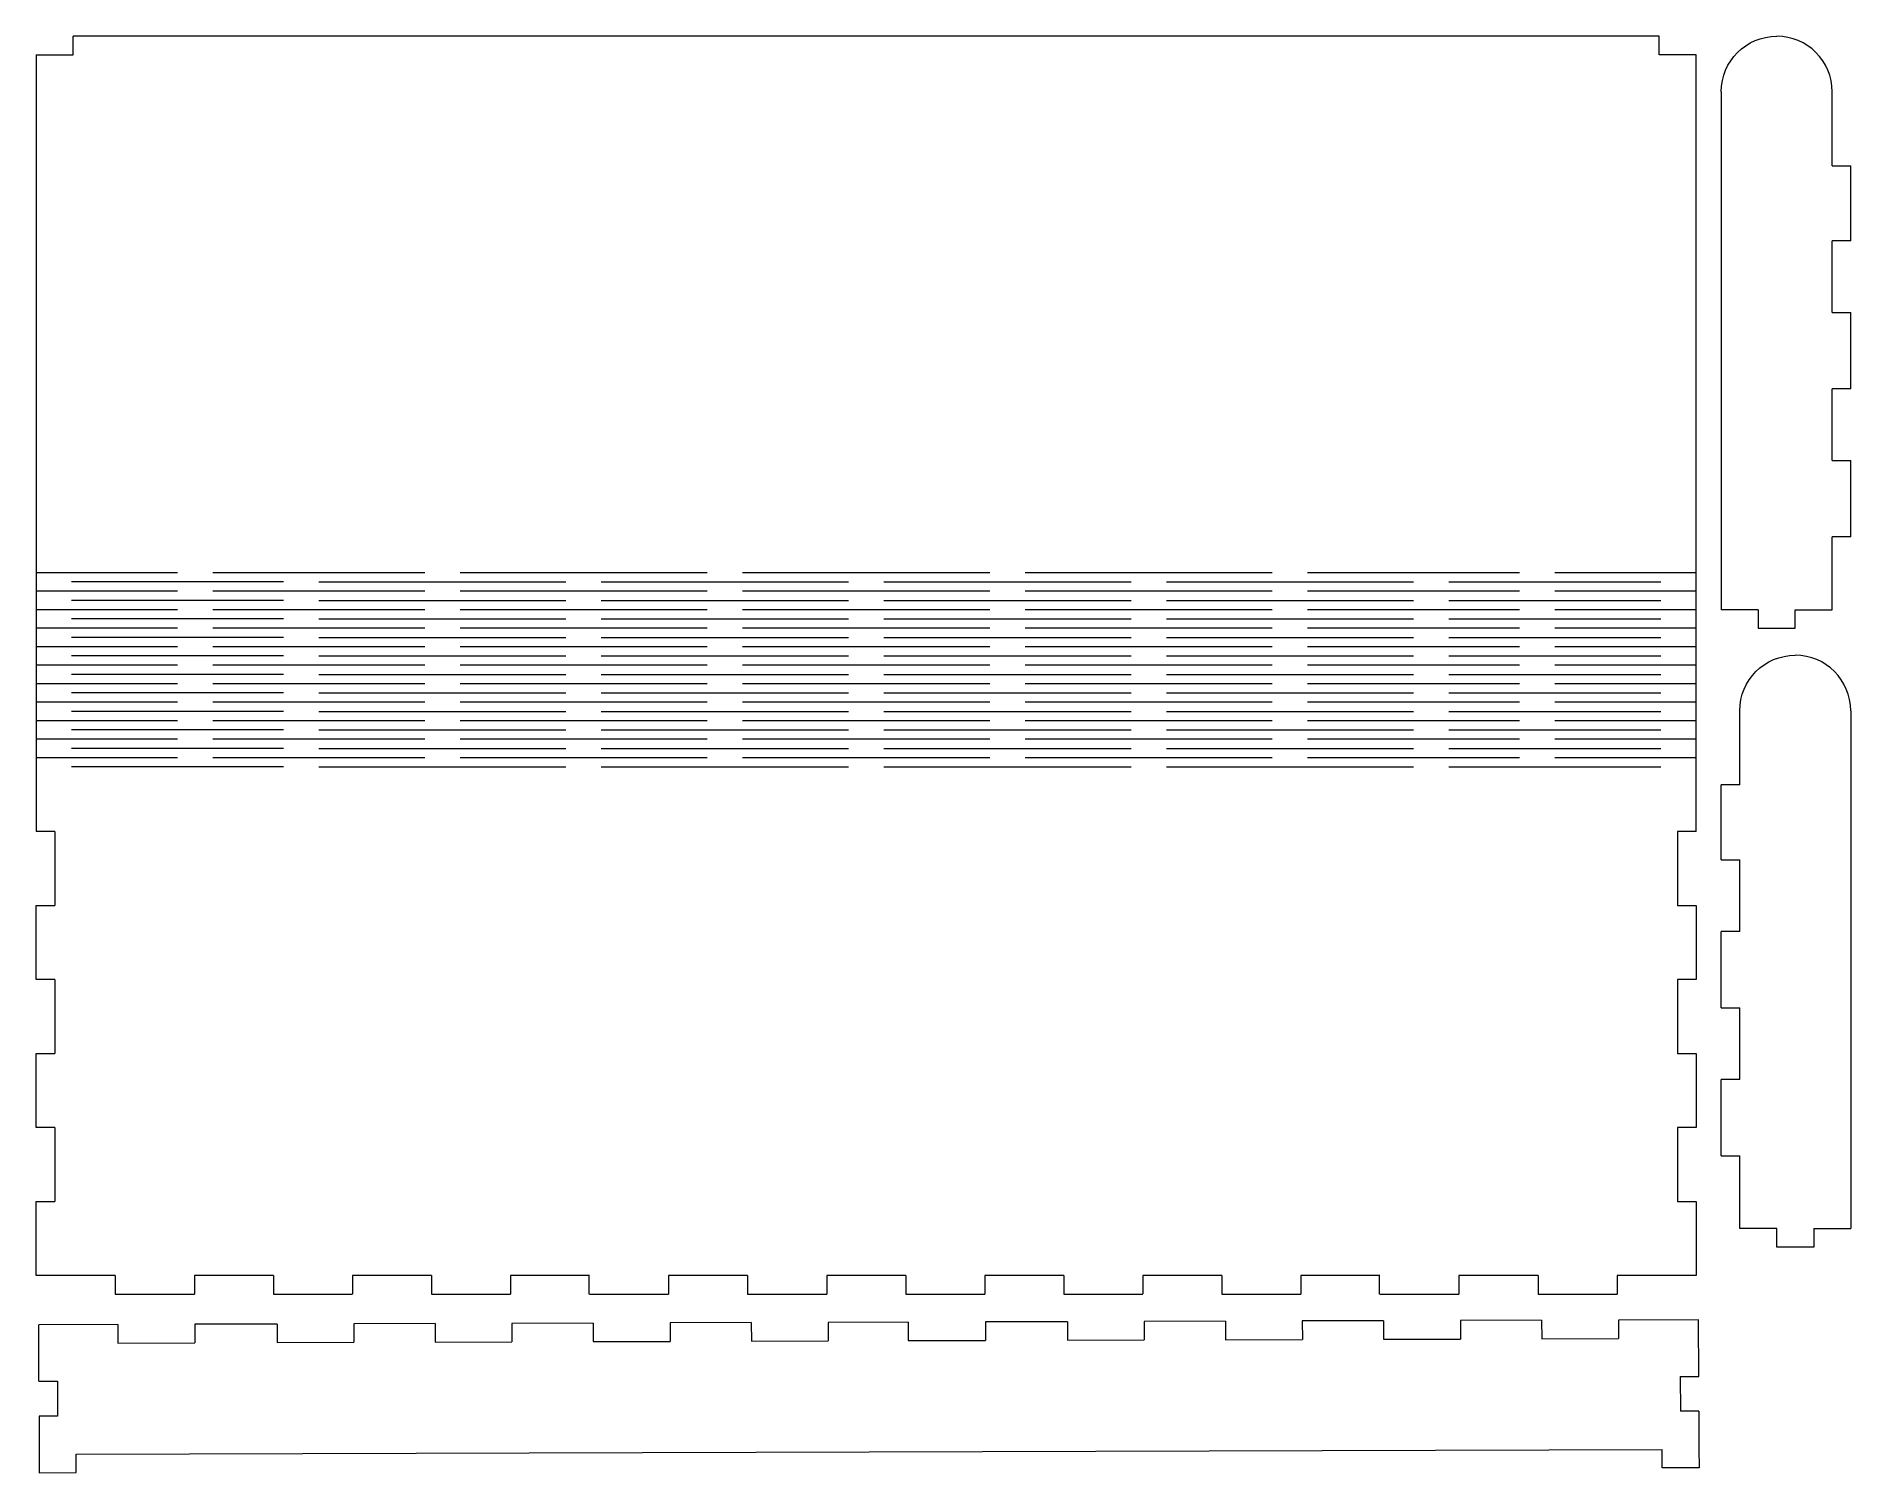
# Model space of a CAD drawing. Header units: inches. Extents: x -329 to -34, y -213 to 20.
import ezdxf

# ---------------------------------------------------------------- set-up
doc = ezdxf.new("R2010")
doc.units = ezdxf.units.IN
doc.header["$MEASUREMENT"] = 0
doc.layers.add('Layer 1', color=7, linetype='Continuous')

msp = doc.modelspace()

# ---------------------------------------------------------------- linework, layer by layer
at = {"layer": 'Layer 1', "color": 1, "lineweight": 9}
for points in [[(-322.64, 16.78), (-322.64, 16.78), (-322.64, 19.78), (-322.64, 19.78)], [(-65.45, 19.78), (-65.45, 19.78), (-322.64, 19.78), (-322.64, 19.78)], [(-65.45, 16.78), (-65.45, 16.78), (-65.45, 19.78), (-65.45, 19.78)], [(-55.37, 10.78), (-55.37, 15.76), (-51.35, 19.78), (-46.38, 19.78)], [(-37.38, 10.78), (-37.38, 15.76), (-41.4, 19.78), (-46.38, 19.78)], [(-328.64, 16.78), (-328.64, 16.78), (-322.64, 16.78), (-322.64, 16.78)], [(-328.64, 16.78), (-328.64, 16.78), (-328.64, -109.22), (-328.64, -109.22)], [(-59.45, 16.78), (-59.45, 16.78), (-65.45, 16.78), (-65.45, 16.78)], [(-59.45, -109.22), (-59.45, -109.22), (-59.45, 16.78), (-59.45, 16.78)], [(-55.37, 10.78), (-55.37, 10.78), (-55.37, -73.22), (-55.37, -73.22)], [(-37.38, -1.22), (-37.38, -1.22), (-37.38, 10.78), (-37.38, 10.78)], [(-37.38, -1.22), (-37.38, -1.22), (-34.38, -1.22), (-34.38, -1.22)], [(-34.38, -13.39), (-34.38, -13.39), (-34.38, -1.22), (-34.38, -1.22)], [(-37.38, -25.04), (-37.38, -25.04), (-37.38, -13.39), (-37.38, -13.39)], [(-34.38, -13.39), (-34.38, -13.39), (-37.38, -13.39), (-37.38, -13.39)], [(-37.38, -25.04), (-37.38, -25.04), (-34.38, -25.04), (-34.38, -25.04)], [(-34.38, -37.39), (-34.38, -37.39), (-34.38, -25.04), (-34.38, -25.04)], [(-37.38, -49.04), (-37.38, -49.04), (-37.38, -37.39), (-37.38, -37.39)], [(-34.38, -37.39), (-34.38, -37.39), (-37.38, -37.39), (-37.38, -37.39)], [(-37.38, -49.04), (-37.38, -49.04), (-34.38, -49.04), (-34.38, -49.04)], [(-34.38, -61.39), (-34.38, -61.39), (-34.38, -49.04), (-34.38, -49.04)], [(-37.38, -73.22), (-37.38, -73.22), (-37.38, -61.39), (-37.38, -61.39)], [(-34.38, -61.39), (-34.38, -61.39), (-37.38, -61.39), (-37.38, -61.39)], [(-305.73, -67.22), (-305.73, -67.22), (-328.64, -67.22), (-328.64, -67.22)], [(-305.73, -67.22), (-305.73, -67.22), (-328.64, -67.22), (-328.64, -67.22)], [(-265.64, -67.22), (-265.64, -67.22), (-300, -67.22), (-300, -67.22)], [(-265.64, -67.22), (-265.64, -67.22), (-300, -67.22), (-300, -67.22)], [(-219.82, -67.22), (-219.82, -67.22), (-259.91, -67.22), (-259.91, -67.22)], [(-219.82, -67.22), (-219.82, -67.22), (-259.91, -67.22), (-259.91, -67.22)], [(-174, -67.22), (-174, -67.22), (-214.09, -67.22), (-214.09, -67.22)], [(-174, -67.22), (-174, -67.22), (-214.09, -67.22), (-214.09, -67.22)], [(-128.18, -67.22), (-128.18, -67.22), (-168.27, -67.22), (-168.27, -67.22)], [(-128.18, -67.22), (-128.18, -67.22), (-168.27, -67.22), (-168.27, -67.22)], [(-88.09, -67.22), (-88.09, -67.22), (-122.45, -67.22), (-122.45, -67.22)], [(-88.09, -67.22), (-88.09, -67.22), (-122.45, -67.22), (-122.45, -67.22)], [(-59.45, -67.22), (-59.45, -67.22), (-82.36, -67.22), (-82.36, -67.22)], [(-305.73, -70.22), (-305.73, -70.22), (-328.64, -70.22), (-328.64, -70.22)], [(-305.73, -70.22), (-305.73, -70.22), (-328.64, -70.22), (-328.64, -70.22)], [(-288.54, -68.72), (-288.54, -68.72), (-322.91, -68.72), (-322.91, -68.72)], [(-288.54, -68.72), (-288.54, -68.72), (-322.91, -68.72), (-322.91, -68.72)], [(-265.64, -70.22), (-265.64, -70.22), (-300, -70.22), (-300, -70.22)], [(-265.64, -70.22), (-265.64, -70.22), (-300, -70.22), (-300, -70.22)], [(-282.82, -68.72), (-282.82, -68.72), (-242.73, -68.72), (-242.73, -68.72)], [(-282.82, -68.72), (-282.82, -68.72), (-242.73, -68.72), (-242.73, -68.72)], [(-219.82, -70.22), (-219.82, -70.22), (-259.91, -70.22), (-259.91, -70.22)], [(-219.82, -70.22), (-219.82, -70.22), (-259.91, -70.22), (-259.91, -70.22)], [(-237, -68.72), (-237, -68.72), (-196.91, -68.72), (-196.91, -68.72)], [(-237, -68.72), (-237, -68.72), (-196.91, -68.72), (-196.91, -68.72)], [(-174, -70.22), (-174, -70.22), (-214.09, -70.22), (-214.09, -70.22)], [(-174, -70.22), (-174, -70.22), (-214.09, -70.22), (-214.09, -70.22)], [(-191.18, -68.72), (-191.18, -68.72), (-151.09, -68.72), (-151.09, -68.72)], [(-191.18, -68.72), (-191.18, -68.72), (-151.09, -68.72), (-151.09, -68.72)], [(-128.18, -70.22), (-128.18, -70.22), (-168.27, -70.22), (-168.27, -70.22)], [(-128.18, -70.22), (-128.18, -70.22), (-168.27, -70.22), (-168.27, -70.22)], [(-145.36, -68.72), (-145.36, -68.72), (-105.27, -68.72), (-105.27, -68.72)], [(-145.36, -68.72), (-145.36, -68.72), (-105.27, -68.72), (-105.27, -68.72)], [(-88.09, -70.22), (-88.09, -70.22), (-122.45, -70.22), (-122.45, -70.22)], [(-88.09, -70.22), (-88.09, -70.22), (-122.45, -70.22), (-122.45, -70.22)], [(-99.55, -68.72), (-99.55, -68.72), (-65.18, -68.72), (-65.18, -68.72)], [(-59.45, -70.22), (-59.45, -70.22), (-82.36, -70.22), (-82.36, -70.22)], [(-305.73, -73.22), (-305.73, -73.22), (-328.64, -73.22), (-328.64, -73.22)], [(-305.73, -73.22), (-305.73, -73.22), (-328.64, -73.22), (-328.64, -73.22)], [(-288.54, -71.72), (-288.54, -71.72), (-322.91, -71.72), (-322.91, -71.72)], [(-288.54, -71.72), (-288.54, -71.72), (-322.91, -71.72), (-322.91, -71.72)], [(-265.64, -73.22), (-265.64, -73.22), (-300, -73.22), (-300, -73.22)], [(-265.64, -73.22), (-265.64, -73.22), (-300, -73.22), (-300, -73.22)], [(-282.82, -71.72), (-282.82, -71.72), (-242.73, -71.72), (-242.73, -71.72)], [(-282.82, -71.72), (-282.82, -71.72), (-242.73, -71.72), (-242.73, -71.72)], [(-219.82, -73.22), (-219.82, -73.22), (-259.91, -73.22), (-259.91, -73.22)], [(-219.82, -73.22), (-219.82, -73.22), (-259.91, -73.22), (-259.91, -73.22)], [(-237, -71.72), (-237, -71.72), (-196.91, -71.72), (-196.91, -71.72)], [(-237, -71.72), (-237, -71.72), (-196.91, -71.72), (-196.91, -71.72)], [(-174, -73.22), (-174, -73.22), (-214.09, -73.22), (-214.09, -73.22)], [(-174, -73.22), (-174, -73.22), (-214.09, -73.22), (-214.09, -73.22)], [(-191.18, -71.72), (-191.18, -71.72), (-151.09, -71.72), (-151.09, -71.72)], [(-191.18, -71.72), (-191.18, -71.72), (-151.09, -71.72), (-151.09, -71.72)], [(-128.18, -73.22), (-128.18, -73.22), (-168.27, -73.22), (-168.27, -73.22)], [(-128.18, -73.22), (-128.18, -73.22), (-168.27, -73.22), (-168.27, -73.22)], [(-145.36, -71.72), (-145.36, -71.72), (-105.27, -71.72), (-105.27, -71.72)], [(-145.36, -71.72), (-145.36, -71.72), (-105.27, -71.72), (-105.27, -71.72)], [(-88.09, -73.22), (-88.09, -73.22), (-122.45, -73.22), (-122.45, -73.22)], [(-88.09, -73.22), (-88.09, -73.22), (-122.45, -73.22), (-122.45, -73.22)], [(-99.55, -71.72), (-99.55, -71.72), (-65.18, -71.72), (-65.18, -71.72)], [(-59.45, -73.22), (-59.45, -73.22), (-82.36, -73.22), (-82.36, -73.22)], [(-49.37, -73.22), (-49.37, -73.22), (-55.37, -73.22), (-55.37, -73.22)], [(-49.37, -73.22), (-49.37, -73.22), (-49.37, -76.22), (-49.37, -76.22)], [(-43.38, -76.22), (-43.38, -76.22), (-43.38, -73.22), (-43.38, -73.22)], [(-43.38, -73.22), (-43.38, -73.22), (-37.38, -73.22), (-37.38, -73.22)], [(-305.73, -76.22), (-305.73, -76.22), (-328.64, -76.22), (-328.64, -76.22)], [(-305.73, -76.22), (-305.73, -76.22), (-328.64, -76.22), (-328.64, -76.22)], [(-288.54, -74.72), (-288.54, -74.72), (-322.91, -74.72), (-322.91, -74.72)], [(-288.54, -74.72), (-288.54, -74.72), (-322.91, -74.72), (-322.91, -74.72)], [(-265.64, -76.22), (-265.64, -76.22), (-300, -76.22), (-300, -76.22)], [(-265.64, -76.22), (-265.64, -76.22), (-300, -76.22), (-300, -76.22)], [(-282.82, -74.72), (-282.82, -74.72), (-242.73, -74.72), (-242.73, -74.72)], [(-282.82, -74.72), (-282.82, -74.72), (-242.73, -74.72), (-242.73, -74.72)], [(-219.82, -76.22), (-219.82, -76.22), (-259.91, -76.22), (-259.91, -76.22)], [(-219.82, -76.22), (-219.82, -76.22), (-259.91, -76.22), (-259.91, -76.22)], [(-237, -74.72), (-237, -74.72), (-196.91, -74.72), (-196.91, -74.72)], [(-237, -74.72), (-237, -74.72), (-196.91, -74.72), (-196.91, -74.72)], [(-174, -76.22), (-174, -76.22), (-214.09, -76.22), (-214.09, -76.22)], [(-174, -76.22), (-174, -76.22), (-214.09, -76.22), (-214.09, -76.22)], [(-191.18, -74.72), (-191.18, -74.72), (-151.09, -74.72), (-151.09, -74.72)], [(-191.18, -74.72), (-191.18, -74.72), (-151.09, -74.72), (-151.09, -74.72)], [(-128.18, -76.22), (-128.18, -76.22), (-168.27, -76.22), (-168.27, -76.22)], [(-128.18, -76.22), (-128.18, -76.22), (-168.27, -76.22), (-168.27, -76.22)], [(-145.36, -74.72), (-145.36, -74.72), (-105.27, -74.72), (-105.27, -74.72)], [(-145.36, -74.72), (-145.36, -74.72), (-105.27, -74.72), (-105.27, -74.72)], [(-88.09, -76.22), (-88.09, -76.22), (-122.45, -76.22), (-122.45, -76.22)], [(-88.09, -76.22), (-88.09, -76.22), (-122.45, -76.22), (-122.45, -76.22)], [(-99.55, -74.72), (-99.55, -74.72), (-65.18, -74.72), (-65.18, -74.72)], [(-59.45, -76.22), (-59.45, -76.22), (-82.36, -76.22), (-82.36, -76.22)], [(-49.37, -76.22), (-49.37, -76.22), (-43.38, -76.22), (-43.38, -76.22)], [(-305.73, -79.22), (-305.73, -79.22), (-328.64, -79.22), (-328.64, -79.22)], [(-305.73, -79.22), (-305.73, -79.22), (-328.64, -79.22), (-328.64, -79.22)], [(-288.54, -77.72), (-288.54, -77.72), (-322.91, -77.72), (-322.91, -77.72)], [(-288.54, -77.72), (-288.54, -77.72), (-322.91, -77.72), (-322.91, -77.72)], [(-265.64, -79.22), (-265.64, -79.22), (-300, -79.22), (-300, -79.22)], [(-265.64, -79.22), (-265.64, -79.22), (-300, -79.22), (-300, -79.22)], [(-282.82, -77.72), (-282.82, -77.72), (-242.73, -77.72), (-242.73, -77.72)], [(-282.82, -77.72), (-282.82, -77.72), (-242.73, -77.72), (-242.73, -77.72)], [(-219.82, -79.22), (-219.82, -79.22), (-259.91, -79.22), (-259.91, -79.22)], [(-219.82, -79.22), (-219.82, -79.22), (-259.91, -79.22), (-259.91, -79.22)], [(-237, -77.72), (-237, -77.72), (-196.91, -77.72), (-196.91, -77.72)], [(-237, -77.72), (-237, -77.72), (-196.91, -77.72), (-196.91, -77.72)], [(-174, -79.22), (-174, -79.22), (-214.09, -79.22), (-214.09, -79.22)], [(-174, -79.22), (-174, -79.22), (-214.09, -79.22), (-214.09, -79.22)], [(-191.18, -77.72), (-191.18, -77.72), (-151.09, -77.72), (-151.09, -77.72)], [(-191.18, -77.72), (-191.18, -77.72), (-151.09, -77.72), (-151.09, -77.72)], [(-128.18, -79.22), (-128.18, -79.22), (-168.27, -79.22), (-168.27, -79.22)], [(-128.18, -79.22), (-128.18, -79.22), (-168.27, -79.22), (-168.27, -79.22)], [(-145.36, -77.72), (-145.36, -77.72), (-105.27, -77.72), (-105.27, -77.72)], [(-145.36, -77.72), (-145.36, -77.72), (-105.27, -77.72), (-105.27, -77.72)], [(-88.09, -79.22), (-88.09, -79.22), (-122.45, -79.22), (-122.45, -79.22)], [(-88.09, -79.22), (-88.09, -79.22), (-122.45, -79.22), (-122.45, -79.22)], [(-99.55, -77.72), (-99.55, -77.72), (-65.18, -77.72), (-65.18, -77.72)], [(-59.45, -79.22), (-59.45, -79.22), (-82.36, -79.22), (-82.36, -79.22)], [(-305.73, -82.22), (-305.73, -82.22), (-328.64, -82.22), (-328.64, -82.22)], [(-305.73, -82.22), (-305.73, -82.22), (-328.64, -82.22), (-328.64, -82.22)], [(-288.54, -80.72), (-288.54, -80.72), (-322.91, -80.72), (-322.91, -80.72)], [(-288.54, -80.72), (-288.54, -80.72), (-322.91, -80.72), (-322.91, -80.72)], [(-265.64, -82.22), (-265.64, -82.22), (-300, -82.22), (-300, -82.22)], [(-265.64, -82.22), (-265.64, -82.22), (-300, -82.22), (-300, -82.22)], [(-282.82, -80.72), (-282.82, -80.72), (-242.73, -80.72), (-242.73, -80.72)], [(-282.82, -80.72), (-282.82, -80.72), (-242.73, -80.72), (-242.73, -80.72)], [(-219.82, -82.22), (-219.82, -82.22), (-259.91, -82.22), (-259.91, -82.22)], [(-219.82, -82.22), (-219.82, -82.22), (-259.91, -82.22), (-259.91, -82.22)], [(-237, -80.72), (-237, -80.72), (-196.91, -80.72), (-196.91, -80.72)], [(-237, -80.72), (-237, -80.72), (-196.91, -80.72), (-196.91, -80.72)], [(-174, -82.22), (-174, -82.22), (-214.09, -82.22), (-214.09, -82.22)], [(-174, -82.22), (-174, -82.22), (-214.09, -82.22), (-214.09, -82.22)], [(-191.18, -80.72), (-191.18, -80.72), (-151.09, -80.72), (-151.09, -80.72)], [(-191.18, -80.72), (-191.18, -80.72), (-151.09, -80.72), (-151.09, -80.72)], [(-128.18, -82.22), (-128.18, -82.22), (-168.27, -82.22), (-168.27, -82.22)], [(-128.18, -82.22), (-128.18, -82.22), (-168.27, -82.22), (-168.27, -82.22)], [(-145.36, -80.72), (-145.36, -80.72), (-105.27, -80.72), (-105.27, -80.72)], [(-145.36, -80.72), (-145.36, -80.72), (-105.27, -80.72), (-105.27, -80.72)], [(-88.09, -82.22), (-88.09, -82.22), (-122.45, -82.22), (-122.45, -82.22)], [(-88.09, -82.22), (-88.09, -82.22), (-122.45, -82.22), (-122.45, -82.22)], [(-99.55, -80.72), (-99.55, -80.72), (-65.18, -80.72), (-65.18, -80.72)], [(-59.45, -82.22), (-59.45, -82.22), (-82.36, -82.22), (-82.36, -82.22)], [(-52.37, -89.61), (-52.37, -84.63), (-48.35, -80.61), (-43.37, -80.61)], [(-34.38, -89.61), (-34.38, -84.63), (-38.4, -80.61), (-43.37, -80.61)], [(-305.73, -85.22), (-305.73, -85.22), (-328.64, -85.22), (-328.64, -85.22)], [(-305.73, -85.22), (-305.73, -85.22), (-328.64, -85.22), (-328.64, -85.22)], [(-288.54, -83.72), (-288.54, -83.72), (-322.91, -83.72), (-322.91, -83.72)], [(-288.54, -83.72), (-288.54, -83.72), (-322.91, -83.72), (-322.91, -83.72)], [(-265.64, -85.22), (-265.64, -85.22), (-300, -85.22), (-300, -85.22)], [(-265.64, -85.22), (-265.64, -85.22), (-300, -85.22), (-300, -85.22)], [(-282.82, -83.72), (-282.82, -83.72), (-242.73, -83.72), (-242.73, -83.72)], [(-282.82, -83.72), (-282.82, -83.72), (-242.73, -83.72), (-242.73, -83.72)], [(-219.82, -85.22), (-219.82, -85.22), (-259.91, -85.22), (-259.91, -85.22)], [(-219.82, -85.22), (-219.82, -85.22), (-259.91, -85.22), (-259.91, -85.22)], [(-237, -83.72), (-237, -83.72), (-196.91, -83.72), (-196.91, -83.72)], [(-237, -83.72), (-237, -83.72), (-196.91, -83.72), (-196.91, -83.72)], [(-174, -85.22), (-174, -85.22), (-214.09, -85.22), (-214.09, -85.22)], [(-174, -85.22), (-174, -85.22), (-214.09, -85.22), (-214.09, -85.22)], [(-191.18, -83.72), (-191.18, -83.72), (-151.09, -83.72), (-151.09, -83.72)], [(-191.18, -83.72), (-191.18, -83.72), (-151.09, -83.72), (-151.09, -83.72)], [(-128.18, -85.22), (-128.18, -85.22), (-168.27, -85.22), (-168.27, -85.22)], [(-128.18, -85.22), (-128.18, -85.22), (-168.27, -85.22), (-168.27, -85.22)], [(-145.36, -83.72), (-145.36, -83.72), (-105.27, -83.72), (-105.27, -83.72)], [(-145.36, -83.72), (-145.36, -83.72), (-105.27, -83.72), (-105.27, -83.72)], [(-88.09, -85.22), (-88.09, -85.22), (-122.45, -85.22), (-122.45, -85.22)], [(-88.09, -85.22), (-88.09, -85.22), (-122.45, -85.22), (-122.45, -85.22)], [(-99.55, -83.72), (-99.55, -83.72), (-65.18, -83.72), (-65.18, -83.72)], [(-59.45, -85.22), (-59.45, -85.22), (-82.36, -85.22), (-82.36, -85.22)], [(-305.73, -88.22), (-305.73, -88.22), (-328.64, -88.22), (-328.64, -88.22)], [(-305.73, -88.22), (-305.73, -88.22), (-328.64, -88.22), (-328.64, -88.22)], [(-288.54, -86.72), (-288.54, -86.72), (-322.91, -86.72), (-322.91, -86.72)], [(-288.54, -86.72), (-288.54, -86.72), (-322.91, -86.72), (-322.91, -86.72)], [(-265.64, -88.22), (-265.64, -88.22), (-300, -88.22), (-300, -88.22)], [(-265.64, -88.22), (-265.64, -88.22), (-300, -88.22), (-300, -88.22)], [(-282.82, -86.72), (-282.82, -86.72), (-242.73, -86.72), (-242.73, -86.72)], [(-282.82, -86.72), (-282.82, -86.72), (-242.73, -86.72), (-242.73, -86.72)], [(-219.82, -88.22), (-219.82, -88.22), (-259.91, -88.22), (-259.91, -88.22)], [(-219.82, -88.22), (-219.82, -88.22), (-259.91, -88.22), (-259.91, -88.22)], [(-237, -86.72), (-237, -86.72), (-196.91, -86.72), (-196.91, -86.72)], [(-237, -86.72), (-237, -86.72), (-196.91, -86.72), (-196.91, -86.72)], [(-174, -88.22), (-174, -88.22), (-214.09, -88.22), (-214.09, -88.22)], [(-174, -88.22), (-174, -88.22), (-214.09, -88.22), (-214.09, -88.22)], [(-191.18, -86.72), (-191.18, -86.72), (-151.09, -86.72), (-151.09, -86.72)], [(-191.18, -86.72), (-191.18, -86.72), (-151.09, -86.72), (-151.09, -86.72)], [(-128.18, -88.22), (-128.18, -88.22), (-168.27, -88.22), (-168.27, -88.22)], [(-128.18, -88.22), (-128.18, -88.22), (-168.27, -88.22), (-168.27, -88.22)], [(-145.36, -86.72), (-145.36, -86.72), (-105.27, -86.72), (-105.27, -86.72)], [(-145.36, -86.72), (-145.36, -86.72), (-105.27, -86.72), (-105.27, -86.72)], [(-88.09, -88.22), (-88.09, -88.22), (-122.45, -88.22), (-122.45, -88.22)], [(-88.09, -88.22), (-88.09, -88.22), (-122.45, -88.22), (-122.45, -88.22)], [(-99.55, -86.72), (-99.55, -86.72), (-65.18, -86.72), (-65.18, -86.72)], [(-59.45, -88.22), (-59.45, -88.22), (-82.36, -88.22), (-82.36, -88.22)], [(-305.73, -91.22), (-305.73, -91.22), (-328.64, -91.22), (-328.64, -91.22)], [(-305.73, -91.22), (-305.73, -91.22), (-328.64, -91.22), (-328.64, -91.22)], [(-288.54, -89.72), (-288.54, -89.72), (-322.91, -89.72), (-322.91, -89.72)], [(-288.54, -89.72), (-288.54, -89.72), (-322.91, -89.72), (-322.91, -89.72)], [(-265.64, -91.22), (-265.64, -91.22), (-300, -91.22), (-300, -91.22)], [(-265.64, -91.22), (-265.64, -91.22), (-300, -91.22), (-300, -91.22)], [(-282.82, -89.72), (-282.82, -89.72), (-242.73, -89.72), (-242.73, -89.72)], [(-282.82, -89.72), (-282.82, -89.72), (-242.73, -89.72), (-242.73, -89.72)], [(-219.82, -91.22), (-219.82, -91.22), (-259.91, -91.22), (-259.91, -91.22)], [(-219.82, -91.22), (-219.82, -91.22), (-259.91, -91.22), (-259.91, -91.22)], [(-237, -89.72), (-237, -89.72), (-196.91, -89.72), (-196.91, -89.72)], [(-237, -89.72), (-237, -89.72), (-196.91, -89.72), (-196.91, -89.72)], [(-174, -91.22), (-174, -91.22), (-214.09, -91.22), (-214.09, -91.22)], [(-174, -91.22), (-174, -91.22), (-214.09, -91.22), (-214.09, -91.22)], [(-191.18, -89.72), (-191.18, -89.72), (-151.09, -89.72), (-151.09, -89.72)], [(-191.18, -89.72), (-191.18, -89.72), (-151.09, -89.72), (-151.09, -89.72)], [(-128.18, -91.22), (-128.18, -91.22), (-168.27, -91.22), (-168.27, -91.22)], [(-128.18, -91.22), (-128.18, -91.22), (-168.27, -91.22), (-168.27, -91.22)], [(-145.36, -89.72), (-145.36, -89.72), (-105.27, -89.72), (-105.27, -89.72)], [(-145.36, -89.72), (-145.36, -89.72), (-105.27, -89.72), (-105.27, -89.72)], [(-88.09, -91.22), (-88.09, -91.22), (-122.45, -91.22), (-122.45, -91.22)], [(-88.09, -91.22), (-88.09, -91.22), (-122.45, -91.22), (-122.45, -91.22)], [(-99.55, -89.72), (-99.55, -89.72), (-65.18, -89.72), (-65.18, -89.72)], [(-59.45, -91.22), (-59.45, -91.22), (-82.36, -91.22), (-82.36, -91.22)], [(-52.37, -101.61), (-52.37, -101.61), (-52.37, -89.61), (-52.37, -89.61)], [(-34.38, -89.61), (-34.38, -89.61), (-34.38, -173.61), (-34.38, -173.61)], [(-288.54, -92.72), (-288.54, -92.72), (-322.91, -92.72), (-322.91, -92.72)], [(-288.54, -92.72), (-288.54, -92.72), (-322.91, -92.72), (-322.91, -92.72)], [(-282.82, -92.72), (-282.82, -92.72), (-242.73, -92.72), (-242.73, -92.72)], [(-282.82, -92.72), (-282.82, -92.72), (-242.73, -92.72), (-242.73, -92.72)], [(-237, -92.72), (-237, -92.72), (-196.91, -92.72), (-196.91, -92.72)], [(-237, -92.72), (-237, -92.72), (-196.91, -92.72), (-196.91, -92.72)], [(-191.18, -92.72), (-191.18, -92.72), (-151.09, -92.72), (-151.09, -92.72)], [(-191.18, -92.72), (-191.18, -92.72), (-151.09, -92.72), (-151.09, -92.72)], [(-145.36, -92.72), (-145.36, -92.72), (-105.27, -92.72), (-105.27, -92.72)], [(-145.36, -92.72), (-145.36, -92.72), (-105.27, -92.72), (-105.27, -92.72)], [(-99.55, -92.72), (-99.55, -92.72), (-65.18, -92.72), (-65.18, -92.72)], [(-305.73, -94.22), (-305.73, -94.22), (-328.64, -94.22), (-328.64, -94.22)], [(-305.73, -94.22), (-305.73, -94.22), (-328.64, -94.22), (-328.64, -94.22)], [(-288.54, -95.72), (-288.54, -95.72), (-322.91, -95.72), (-322.91, -95.72)], [(-288.54, -95.72), (-288.54, -95.72), (-322.91, -95.72), (-322.91, -95.72)], [(-265.64, -94.22), (-265.64, -94.22), (-300, -94.22), (-300, -94.22)], [(-265.64, -94.22), (-265.64, -94.22), (-300, -94.22), (-300, -94.22)], [(-282.82, -95.72), (-282.82, -95.72), (-242.73, -95.72), (-242.73, -95.72)], [(-282.82, -95.72), (-282.82, -95.72), (-242.73, -95.72), (-242.73, -95.72)], [(-219.82, -94.22), (-219.82, -94.22), (-259.91, -94.22), (-259.91, -94.22)], [(-219.82, -94.22), (-219.82, -94.22), (-259.91, -94.22), (-259.91, -94.22)], [(-237, -95.72), (-237, -95.72), (-196.91, -95.72), (-196.91, -95.72)], [(-237, -95.72), (-237, -95.72), (-196.91, -95.72), (-196.91, -95.72)], [(-174, -94.22), (-174, -94.22), (-214.09, -94.22), (-214.09, -94.22)], [(-174, -94.22), (-174, -94.22), (-214.09, -94.22), (-214.09, -94.22)], [(-191.18, -95.72), (-191.18, -95.72), (-151.09, -95.72), (-151.09, -95.72)], [(-191.18, -95.72), (-191.18, -95.72), (-151.09, -95.72), (-151.09, -95.72)], [(-128.18, -94.22), (-128.18, -94.22), (-168.27, -94.22), (-168.27, -94.22)], [(-128.18, -94.22), (-128.18, -94.22), (-168.27, -94.22), (-168.27, -94.22)], [(-145.36, -95.72), (-145.36, -95.72), (-105.27, -95.72), (-105.27, -95.72)], [(-145.36, -95.72), (-145.36, -95.72), (-105.27, -95.72), (-105.27, -95.72)], [(-88.09, -94.22), (-88.09, -94.22), (-122.45, -94.22), (-122.45, -94.22)], [(-88.09, -94.22), (-88.09, -94.22), (-122.45, -94.22), (-122.45, -94.22)], [(-99.55, -95.72), (-99.55, -95.72), (-65.18, -95.72), (-65.18, -95.72)], [(-59.45, -94.22), (-59.45, -94.22), (-82.36, -94.22), (-82.36, -94.22)], [(-305.73, -97.22), (-305.73, -97.22), (-328.64, -97.22), (-328.64, -97.22)], [(-305.73, -97.22), (-305.73, -97.22), (-328.64, -97.22), (-328.64, -97.22)], [(-288.54, -98.72), (-288.54, -98.72), (-322.91, -98.72), (-322.91, -98.72)], [(-288.54, -98.72), (-288.54, -98.72), (-322.91, -98.72), (-322.91, -98.72)], [(-265.64, -97.22), (-265.64, -97.22), (-300, -97.22), (-300, -97.22)], [(-265.64, -97.22), (-265.64, -97.22), (-300, -97.22), (-300, -97.22)], [(-282.82, -98.72), (-282.82, -98.72), (-242.73, -98.72), (-242.73, -98.72)], [(-282.82, -98.72), (-282.82, -98.72), (-242.73, -98.72), (-242.73, -98.72)], [(-219.82, -97.22), (-219.82, -97.22), (-259.91, -97.22), (-259.91, -97.22)], [(-219.82, -97.22), (-219.82, -97.22), (-259.91, -97.22), (-259.91, -97.22)], [(-237, -98.72), (-237, -98.72), (-196.91, -98.72), (-196.91, -98.72)], [(-237, -98.72), (-237, -98.72), (-196.91, -98.72), (-196.91, -98.72)], [(-174, -97.22), (-174, -97.22), (-214.09, -97.22), (-214.09, -97.22)], [(-174, -97.22), (-174, -97.22), (-214.09, -97.22), (-214.09, -97.22)], [(-191.18, -98.72), (-191.18, -98.72), (-151.09, -98.72), (-151.09, -98.72)], [(-191.18, -98.72), (-191.18, -98.72), (-151.09, -98.72), (-151.09, -98.72)], [(-128.18, -97.22), (-128.18, -97.22), (-168.27, -97.22), (-168.27, -97.22)], [(-128.18, -97.22), (-128.18, -97.22), (-168.27, -97.22), (-168.27, -97.22)], [(-145.36, -98.72), (-145.36, -98.72), (-105.27, -98.72), (-105.27, -98.72)], [(-145.36, -98.72), (-145.36, -98.72), (-105.27, -98.72), (-105.27, -98.72)], [(-88.09, -97.22), (-88.09, -97.22), (-122.45, -97.22), (-122.45, -97.22)], [(-88.09, -97.22), (-88.09, -97.22), (-122.45, -97.22), (-122.45, -97.22)], [(-99.55, -98.72), (-99.55, -98.72), (-65.18, -98.72), (-65.18, -98.72)], [(-59.45, -97.22), (-59.45, -97.22), (-82.36, -97.22), (-82.36, -97.22)], [(-52.37, -101.61), (-52.37, -101.61), (-55.37, -101.61), (-55.37, -101.61)], [(-55.37, -113.78), (-55.37, -113.78), (-55.37, -101.61), (-55.37, -101.61)], [(-325.64, -109.22), (-325.64, -109.22), (-328.64, -109.22), (-328.64, -109.22)], [(-325.64, -109.22), (-325.64, -109.22), (-325.64, -121.22), (-325.64, -121.22)], [(-62.45, -109.22), (-62.45, -109.22), (-62.45, -121.22), (-62.45, -121.22)], [(-59.45, -109.22), (-59.45, -109.22), (-62.45, -109.22), (-62.45, -109.22)], [(-55.37, -113.78), (-55.37, -113.78), (-52.37, -113.78), (-52.37, -113.78)], [(-52.37, -125.43), (-52.37, -125.43), (-52.37, -113.78), (-52.37, -113.78)], [(-328.64, -133.22), (-328.64, -133.22), (-328.64, -121.22), (-328.64, -121.22)], [(-328.64, -121.22), (-328.64, -121.22), (-325.64, -121.22), (-325.64, -121.22)], [(-62.45, -121.22), (-62.45, -121.22), (-59.45, -121.22), (-59.45, -121.22)], [(-59.45, -121.22), (-59.45, -121.22), (-59.45, -133.22), (-59.45, -133.22)], [(-55.37, -137.78), (-55.37, -137.78), (-55.37, -125.43), (-55.37, -125.43)], [(-52.37, -125.43), (-52.37, -125.43), (-55.37, -125.43), (-55.37, -125.43)], [(-325.64, -133.22), (-325.64, -133.22), (-328.64, -133.22), (-328.64, -133.22)], [(-325.64, -133.22), (-325.64, -133.22), (-325.64, -145.22), (-325.64, -145.22)], [(-62.45, -133.22), (-62.45, -133.22), (-62.45, -145.22), (-62.45, -145.22)], [(-59.45, -133.22), (-59.45, -133.22), (-62.45, -133.22), (-62.45, -133.22)], [(-55.37, -137.78), (-55.37, -137.78), (-52.37, -137.78), (-52.37, -137.78)], [(-52.37, -149.43), (-52.37, -149.43), (-52.37, -137.78), (-52.37, -137.78)], [(-328.64, -157.22), (-328.64, -157.22), (-328.64, -145.22), (-328.64, -145.22)], [(-328.64, -145.22), (-328.64, -145.22), (-325.64, -145.22), (-325.64, -145.22)], [(-62.45, -145.22), (-62.45, -145.22), (-59.45, -145.22), (-59.45, -145.22)], [(-59.45, -145.22), (-59.45, -145.22), (-59.45, -157.22), (-59.45, -157.22)], [(-55.37, -161.78), (-55.37, -161.78), (-55.37, -149.43), (-55.37, -149.43)], [(-52.37, -149.43), (-52.37, -149.43), (-55.37, -149.43), (-55.37, -149.43)], [(-325.64, -157.22), (-325.64, -157.22), (-328.64, -157.22), (-328.64, -157.22)], [(-325.64, -157.22), (-325.64, -157.22), (-325.64, -169.22), (-325.64, -169.22)], [(-62.45, -157.22), (-62.45, -157.22), (-62.45, -169.22), (-62.45, -169.22)], [(-59.45, -157.22), (-59.45, -157.22), (-62.45, -157.22), (-62.45, -157.22)], [(-55.37, -161.78), (-55.37, -161.78), (-52.37, -161.78), (-52.37, -161.78)], [(-52.37, -173.61), (-52.37, -173.61), (-52.37, -161.78), (-52.37, -161.78)], [(-328.64, -181.22), (-328.64, -181.22), (-328.64, -169.22), (-328.64, -169.22)], [(-328.64, -169.22), (-328.64, -169.22), (-325.64, -169.22), (-325.64, -169.22)], [(-62.45, -169.22), (-62.45, -169.22), (-59.45, -169.22), (-59.45, -169.22)], [(-59.45, -169.22), (-59.45, -169.22), (-59.45, -181.22), (-59.45, -181.22)], [(-46.37, -173.61), (-46.37, -173.61), (-52.37, -173.61), (-52.37, -173.61)], [(-46.37, -176.61), (-46.37, -176.61), (-46.37, -173.61), (-46.37, -173.61)], [(-40.38, -173.61), (-40.38, -173.61), (-34.38, -173.61), (-34.38, -173.61)], [(-40.38, -173.61), (-40.38, -173.61), (-40.38, -176.61), (-40.38, -176.61)], [(-40.38, -176.61), (-40.38, -176.61), (-46.37, -176.61), (-46.37, -176.61)], [(-315.82, -181.22), (-315.82, -181.22), (-328.64, -181.22), (-328.64, -181.22)], [(-315.82, -181.22), (-315.82, -181.22), (-315.82, -184.22), (-315.82, -184.22)], [(-303, -181.22), (-303, -181.22), (-303, -184.22), (-303, -184.22)], [(-290.18, -181.22), (-290.18, -181.22), (-303, -181.22), (-303, -181.22)], [(-290.18, -181.22), (-290.18, -181.22), (-290.18, -184.22), (-290.18, -184.22)], [(-277.36, -181.22), (-277.36, -181.22), (-277.36, -184.19), (-277.36, -184.19)], [(-264.54, -181.22), (-264.54, -181.22), (-277.36, -181.22), (-277.36, -181.22)], [(-264.54, -181.22), (-264.54, -181.22), (-264.54, -184.22), (-264.54, -184.22)], [(-251.73, -181.22), (-251.73, -181.22), (-251.73, -184.22), (-251.73, -184.22)], [(-238.91, -181.22), (-238.91, -181.22), (-251.73, -181.22), (-251.73, -181.22)], [(-239.02, -181.22), (-239.02, -181.22), (-239.02, -184.22), (-239.02, -184.22)], [(-226.09, -181.22), (-226.09, -181.22), (-226.09, -184.22), (-226.09, -184.22)], [(-213.27, -181.22), (-213.27, -181.22), (-226.09, -181.22), (-226.09, -181.22)], [(-213.27, -181.22), (-213.27, -181.22), (-213.27, -184.22), (-213.27, -184.22)], [(-187.64, -181.22), (-187.64, -181.22), (-200.45, -181.22), (-200.45, -181.22)], [(-200.45, -181.22), (-200.45, -181.22), (-200.45, -184.22), (-200.45, -184.22)], [(-187.64, -181.22), (-187.64, -181.22), (-187.64, -184.22), (-187.64, -184.22)], [(-174.82, -181.22), (-174.82, -181.22), (-174.82, -184.22), (-174.82, -184.22)], [(-162, -181.22), (-162, -181.22), (-174.82, -181.22), (-174.82, -181.22)], [(-162, -181.22), (-162, -181.22), (-162, -184.22), (-162, -184.22)], [(-149.18, -181.22), (-149.18, -181.22), (-149.18, -184.19), (-149.18, -184.19)], [(-136.36, -181.22), (-136.36, -181.22), (-149.18, -181.22), (-149.18, -181.22)], [(-136.36, -181.22), (-136.36, -181.22), (-136.36, -184.22), (-136.36, -184.22)], [(-123.54, -181.22), (-123.54, -181.22), (-123.54, -184.22), (-123.54, -184.22)], [(-110.73, -181.22), (-110.73, -181.22), (-123.54, -181.22), (-123.54, -181.22)], [(-110.84, -181.22), (-110.84, -181.22), (-110.84, -184.22), (-110.84, -184.22)], [(-97.91, -181.22), (-97.91, -181.22), (-97.91, -184.22), (-97.91, -184.22)], [(-85.09, -181.22), (-85.09, -181.22), (-97.91, -181.22), (-97.91, -181.22)], [(-85.09, -181.22), (-85.09, -181.22), (-85.09, -184.22), (-85.09, -184.22)], [(-72.27, -181.22), (-72.27, -181.22), (-72.27, -184.22), (-72.27, -184.22)], [(-59.45, -181.22), (-59.45, -181.22), (-72.27, -181.22), (-72.27, -181.22)], [(-315.82, -184.22), (-315.82, -184.22), (-303, -184.22), (-303, -184.22)], [(-290.18, -184.22), (-290.18, -184.22), (-277.36, -184.22), (-277.36, -184.22)], [(-264.54, -184.22), (-264.54, -184.22), (-251.73, -184.22), (-251.73, -184.22)], [(-238.91, -184.22), (-238.91, -184.22), (-226.09, -184.22), (-226.09, -184.22)], [(-213.27, -184.22), (-213.27, -184.22), (-200.45, -184.22), (-200.45, -184.22)], [(-187.64, -184.22), (-187.64, -184.22), (-174.82, -184.22), (-174.82, -184.22)], [(-162, -184.22), (-162, -184.22), (-149.18, -184.22), (-149.18, -184.22)], [(-136.36, -184.22), (-136.36, -184.22), (-123.54, -184.22), (-123.54, -184.22)], [(-110.73, -184.22), (-110.73, -184.22), (-97.91, -184.22), (-97.91, -184.22)], [(-85.09, -184.22), (-85.09, -184.22), (-72.27, -184.22), (-72.27, -184.22)], [(-315.41, -189.16), (-315.41, -189.16), (-328.22, -189.19), (-328.22, -189.19)], [(-328.2, -198.37), (-328.2, -198.37), (-328.22, -189.19), (-328.22, -189.19)], [(-315.41, -189.16), (-315.41, -189.16), (-315.4, -192.16), (-315.4, -192.16)], [(-289.59, -189.08), (-289.59, -189.08), (-302.91, -189.12), (-302.91, -189.12)], [(-302.91, -189.12), (-302.91, -189.12), (-302.9, -192.12), (-302.9, -192.12)], [(-289.59, -189.08), (-289.59, -189.08), (-289.58, -192.08), (-289.58, -192.08)], [(-263.95, -189), (-263.95, -189), (-277.14, -189.04), (-277.14, -189.04)], [(-277.14, -189.04), (-277.14, -189.04), (-277.13, -192.04), (-277.13, -192.04)], [(-263.95, -189), (-263.95, -189), (-263.94, -192), (-263.94, -192)], [(-238.31, -188.93), (-238.31, -188.93), (-251.5, -188.97), (-251.5, -188.97)], [(-251.5, -188.97), (-251.5, -188.97), (-251.49, -191.97), (-251.49, -191.97)], [(-238.31, -188.93), (-238.31, -188.93), (-238.3, -191.93), (-238.3, -191.93)], [(-212.68, -188.85), (-212.68, -188.85), (-225.86, -188.89), (-225.86, -188.89)], [(-225.86, -188.89), (-225.86, -188.89), (-225.85, -191.89), (-225.85, -191.89)], [(-212.68, -188.85), (-212.68, -188.85), (-212.67, -191.85), (-212.67, -191.85)], [(-187.22, -188.77), (-187.22, -188.77), (-200.23, -188.81), (-200.23, -188.81)], [(-200.23, -188.81), (-200.23, -188.81), (-200.22, -191.81), (-200.22, -191.81)], [(-187.22, -188.77), (-187.22, -188.77), (-187.22, -191.77), (-187.22, -191.77)], [(-161.4, -188.7), (-161.4, -188.7), (-174.72, -188.74), (-174.72, -188.74)], [(-174.72, -188.74), (-174.72, -188.74), (-174.71, -191.74), (-174.71, -191.74)], [(-161.4, -188.7), (-161.4, -188.7), (-161.4, -191.7), (-161.4, -191.7)], [(-135.77, -188.62), (-135.77, -188.62), (-148.95, -188.66), (-148.95, -188.66)], [(-148.95, -188.66), (-148.95, -188.66), (-148.95, -191.66), (-148.95, -191.66)], [(-135.77, -188.62), (-135.77, -188.62), (-135.76, -191.62), (-135.76, -191.62)], [(-110.13, -188.55), (-110.13, -188.55), (-123.32, -188.58), (-123.32, -188.58)], [(-123.32, -188.58), (-123.32, -188.58), (-123.31, -191.58), (-123.31, -191.58)], [(-110.13, -188.55), (-110.13, -188.55), (-110.12, -191.55), (-110.12, -191.55)], [(-84.5, -188.47), (-84.5, -188.47), (-97.68, -188.51), (-97.68, -188.51)], [(-97.68, -188.51), (-97.68, -188.51), (-97.67, -191.51), (-97.67, -191.51)], [(-84.5, -188.47), (-84.5, -188.47), (-84.49, -191.47), (-84.49, -191.47)], [(-59.04, -188.39), (-59.04, -188.39), (-72.05, -188.43), (-72.05, -188.43)], [(-72.05, -188.43), (-72.05, -188.43), (-72.04, -191.43), (-72.04, -191.43)], [(-59.02, -197.57), (-59.02, -197.57), (-59.04, -188.39), (-59.04, -188.39)], [(-315.4, -192.16), (-315.4, -192.16), (-302.9, -192.12), (-302.9, -192.12)], [(-289.58, -192.08), (-289.58, -192.08), (-277.13, -192.04), (-277.13, -192.04)], [(-263.94, -192), (-263.94, -192), (-251.49, -191.97), (-251.49, -191.97)], [(-238.3, -191.93), (-238.3, -191.93), (-225.85, -191.89), (-225.85, -191.89)], [(-212.67, -191.85), (-212.67, -191.85), (-200.22, -191.81), (-200.22, -191.81)], [(-187.22, -191.77), (-187.22, -191.77), (-174.71, -191.74), (-174.71, -191.74)], [(-161.4, -191.7), (-161.4, -191.7), (-148.95, -191.66), (-148.95, -191.66)], [(-135.76, -191.62), (-135.76, -191.62), (-123.31, -191.58), (-123.31, -191.58)], [(-110.12, -191.55), (-110.12, -191.55), (-97.67, -191.51), (-97.67, -191.51)], [(-84.49, -191.47), (-84.49, -191.47), (-72.04, -191.43), (-72.04, -191.43)], [(-328.2, -198.37), (-328.2, -198.37), (-325.2, -198.36), (-325.2, -198.36)], [(-325.2, -198.36), (-325.2, -198.36), (-325.18, -204.01), (-325.18, -204.01)], [(-62.02, -197.58), (-62.02, -197.58), (-59.02, -197.57), (-59.02, -197.57)], [(-62.02, -197.58), (-62.02, -197.58), (-61.99, -203.23), (-61.99, -203.23)], [(-325.18, -204.01), (-325.18, -204.01), (-328.18, -204.02), (-328.18, -204.02)], [(-328.18, -204.02), (-328.18, -204.02), (-328.16, -210.19), (-328.16, -210.19)], [(-58.99, -203.22), (-58.99, -203.22), (-61.99, -203.23), (-61.99, -203.23)], [(-58.99, -203.22), (-58.99, -203.22), (-58.98, -209.39), (-58.98, -209.39)], [(-328.16, -210.19), (-328.16, -210.19), (-328.15, -213.19), (-328.15, -213.19)], [(-322.16, -210.18), (-322.16, -210.18), (-64.98, -209.41), (-64.98, -209.41)], [(-322.15, -213.18), (-322.15, -213.18), (-322.16, -210.18), (-322.16, -210.18)], [(-64.97, -212.41), (-64.97, -212.41), (-64.98, -209.41), (-64.98, -209.41)], [(-58.98, -209.39), (-58.98, -209.39), (-58.97, -212.39), (-58.97, -212.39)], [(-328.15, -213.19), (-328.15, -213.19), (-322.15, -213.18), (-322.15, -213.18)], [(-58.97, -212.39), (-58.97, -212.39), (-64.97, -212.41), (-64.97, -212.41)]]:
    msp.add_open_spline(points, degree=3, dxfattribs=at)

doc.saveas('drawing.dxf')
